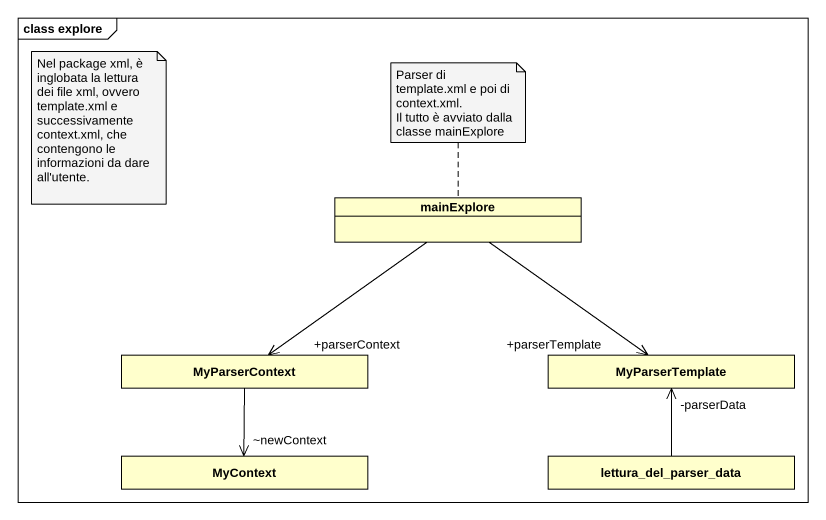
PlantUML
@startuml
mainframe class explore
hide circle
hide empty members
class mainExplore
class MyParserContext
class MyParserTemplate
class MyContext
class lettura_del_parser_data
mainExplore --> "+parserContext" MyParserContext
mainExplore --> "+parserTemplate" MyParserTemplate
MyParserContext --> "~newContext" MyContext
lettura_del_parser_data -up-> "-parserData" MyParserTemplate
note as N1
  Nel package xml, è inglobata la lettura dei file xml, ovvero template.xml e successivamente context.xml, che contengono le informazioni da dare all'utente.
end note
note top of mainExplore
  Parser di template.xml e poi di context.xml.
  Il tutto è avviato dalla classe mainExplore
end note
@enduml
